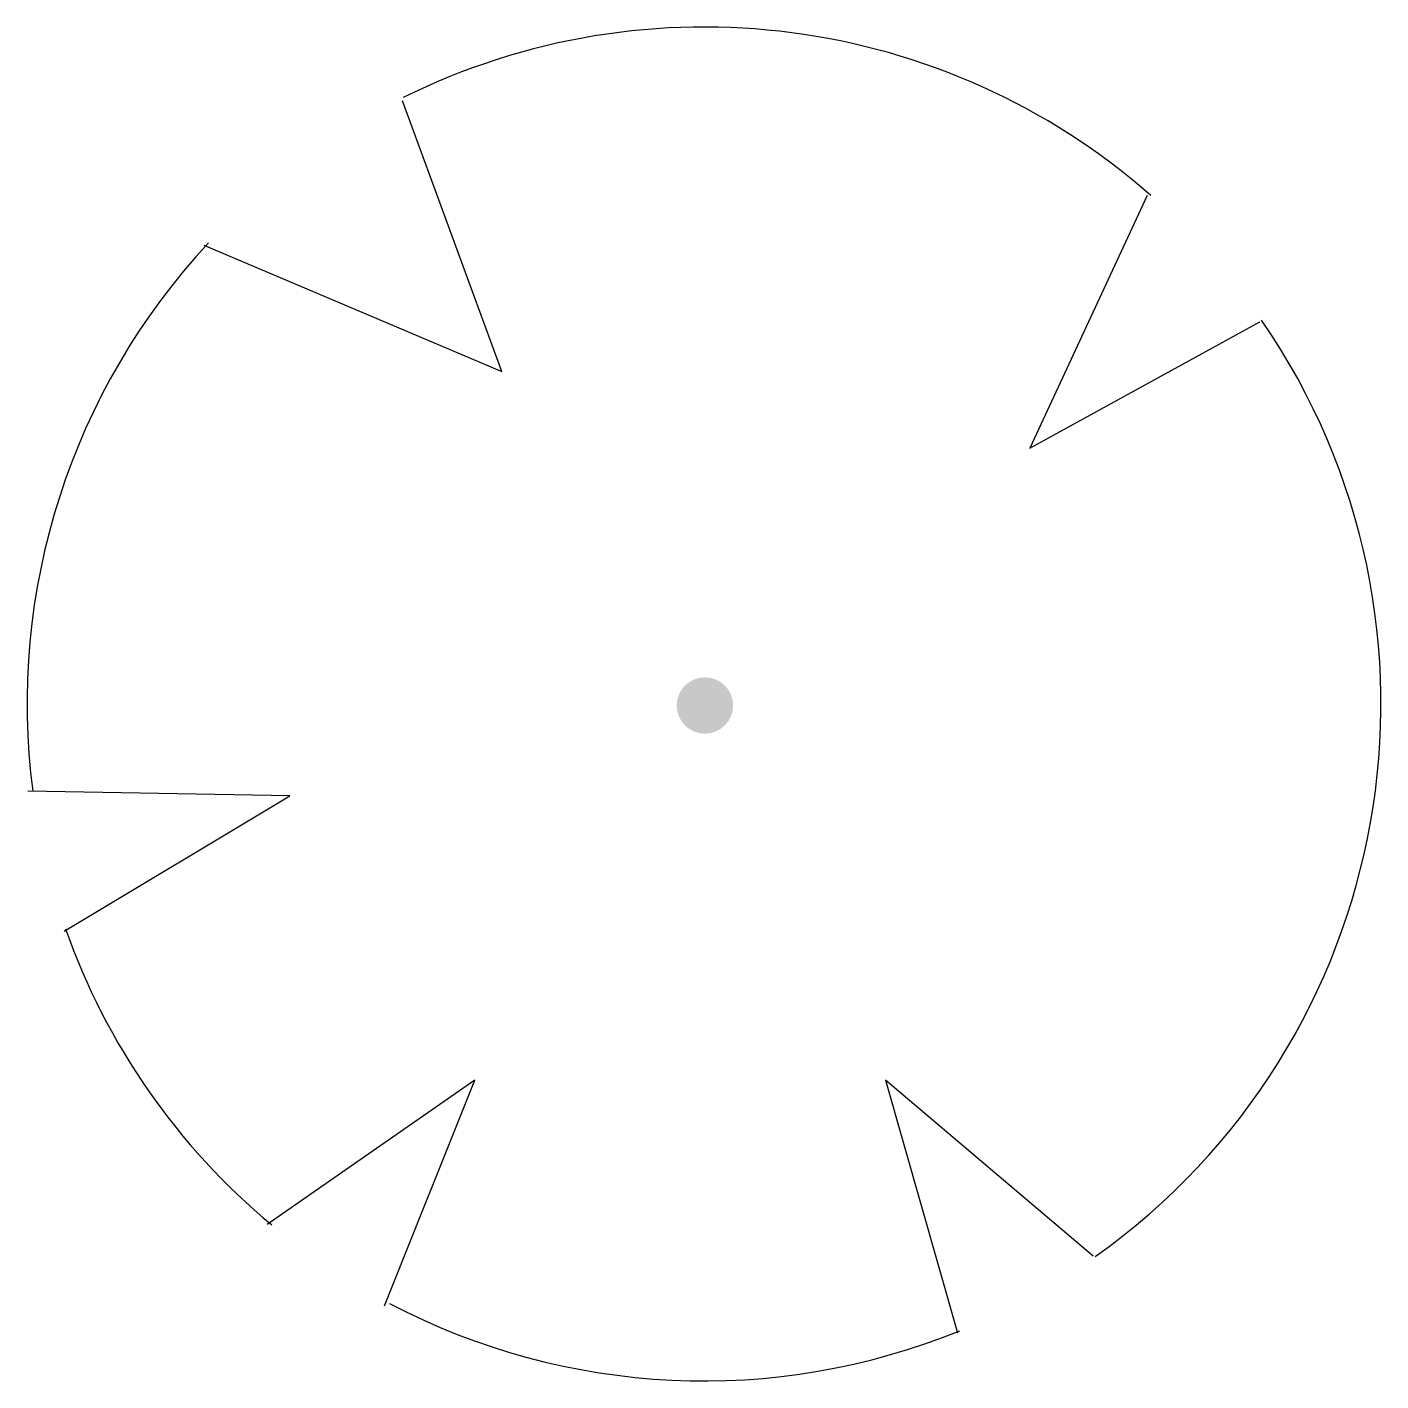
# Model space of a CAD drawing. Header units: feet. Extents: x -0.18 to 0.18, y -0.18 to 0.18.
import ezdxf

# ---------------------------------------------------------------- set-up
doc = ezdxf.new("R2010")
doc.units = ezdxf.units.FT
doc.header["$MEASUREMENT"] = 0

msp = doc.modelspace()

# ---------------------------------------------------------------- hatches: boundary and pattern name
h = msp.add_hatch(color=256)
edge = h.paths.add_edge_path()
edge.add_arc((0, 0), 0.007500000000000001, 0, 360)

# ---------------------------------------------------------------- linework, layer by layer
for p, q in [((-0.054, 0.0888), (-0.0804, 0.1608)), ((0.1176, 0.1356), (0.0864, 0.0684)), ((-0.1332, 0.1224), (-0.054, 0.0888)), ((0.0864, 0.0684), (0.1476, 0.102)), ((-0.1104, -0.024), (-0.18, -0.0228)), ((-0.1704, -0.06), (-0.1104, -0.024)), ((-0.0612, -0.09960000000000001), (-0.1164, -0.138)), ((-0.0852, -0.1596), (-0.0612, -0.09960000000000001)), ((0.1032, -0.1464), (0.048, -0.09960000000000001)), ((0.048, -0.09960000000000001), (0.06720000000000001, -0.1668))]:
    msp.add_line(p, q)
for start, end in [(48.70125000000001, 116.3979222222222), (137.0682277777778, 187.4037944444445), (305.2864583333334, 34.53793611111114), (199.3985194444444, 230.3084055555556), (242.3287111111111, 292.2114083333333)]:
    msp.add_arc((-0.0002395930051803589, 0.0003936761856079101), 0.18, start, end)

doc.saveas('drawing.dxf')
